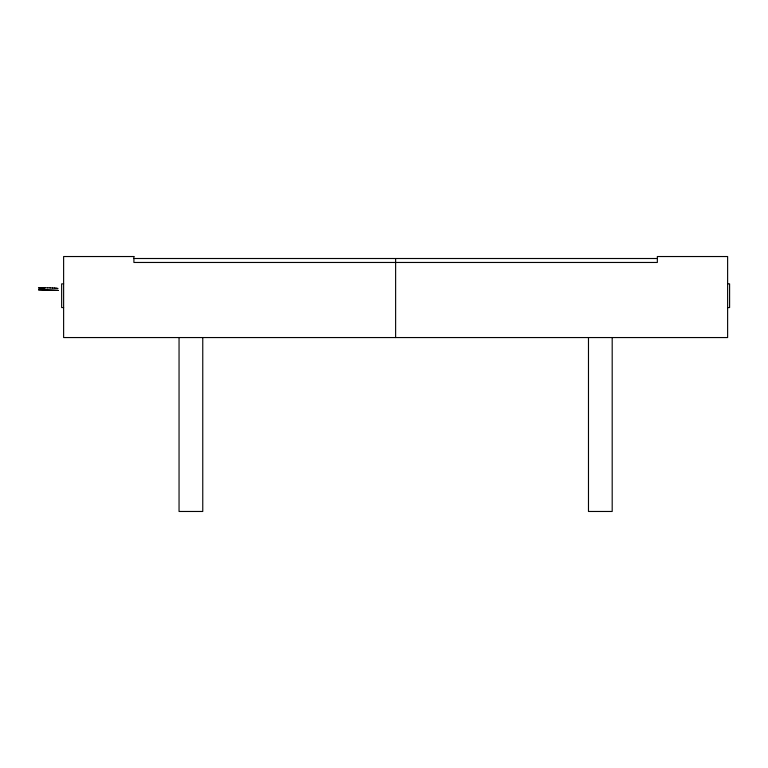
<?xml version="1.0" encoding="UTF-8"?>
<svg xmlns="http://www.w3.org/2000/svg" width="768" height="768" viewBox="0 0 768 768"><rect width="100%" height="100%" fill="white"/><g stroke="black" fill="none" stroke-linecap="round" stroke-linejoin="round"><path stroke-width="1.15" d="M58.003 288.499L54.25 288.096M41.501 287.77L39.763 288.029M43.277 287.76L38.458 287.914L40.81 288.134M133.901 258.509L657.341 258.509M63.619 283.862L61.651 283.862L61.651 307.574L63.619 307.574M727.622 283.862L729.6 283.862L729.6 307.574L727.622 307.574M42.806 287.722L45.389 287.789M45.11 287.75L47.702 287.837M47.645 287.798L50.218 287.885M50.054 287.904L52.656 287.981M52.291 287.99L54.806 288.086M41.818 288.24L44.333 288.336M40.109 288.125L42.365 288.23M55.805 288.202L57.322 288.394M612.192 337.555L612.192 511.469L588.48 511.469L588.48 337.555M395.626 258.509L395.626 337.555M202.762 337.555L202.762 511.469L179.05 511.469L179.05 337.555M38.563 289.805L58.109 290.39L38.563 289.805M133.901 256.531L63.619 256.531L63.619 337.555L727.622 337.555L727.622 256.531L657.341 256.531L657.341 262.464L133.901 262.464L133.901 256.531"/></g></svg>
